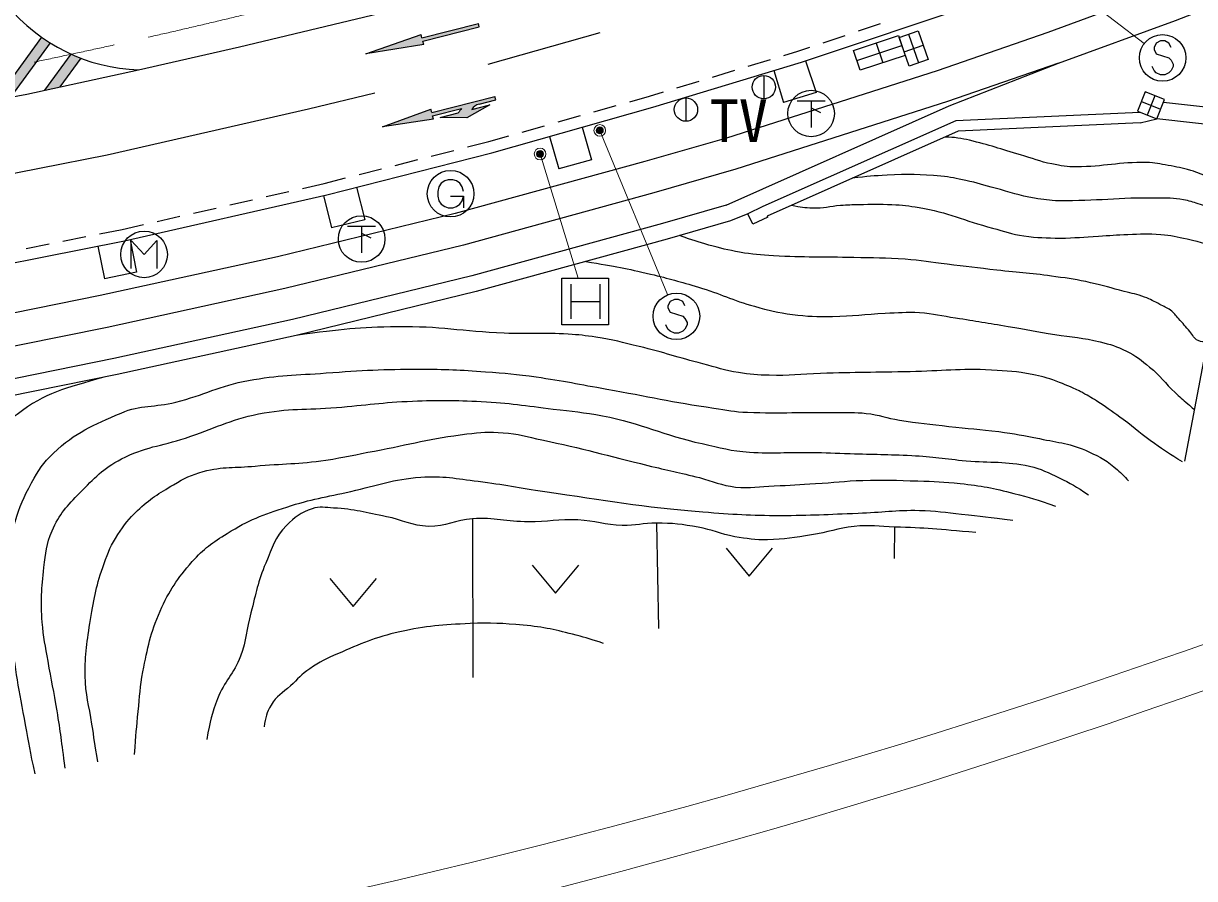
# Model space of a CAD drawing. Units: millimetres, scale not verified. Extents: x 40000 to 680000, y 20000 to 380000.
# Drawn here: x 444009 to 494290, y 235749 to 272493 of the extents above; entities that cross this region are included whole.
import ezdxf
from ezdxf.enums import TextEntityAlignment as Align

# ---------------------------------------------------------------- set-up
doc = ezdxf.new("R2010")
doc.units = ezdxf.units.MM
doc.header["$LTSCALE"] = 1000
doc.header["$PDMODE"] = 32
doc.header["$PDSIZE"] = 500
doc.linetypes.add('CHAIN', pattern=[18.5, 12, -1.5, 3.5, -1.5])
for name, color, linetype, lineweight in [('M-BGD', 7, 'Continuous', 25), ('M-BGD-EXST', 7, 'Continuous', 25), ('M-BMK', 2, 'CHAIN', 13), ('M-STR-HTXT', 7, 'Continuous', 13), ('M-STR-STRC', 7, 'Continuous', 25)]:
    doc.layers.add(name, color=color, linetype=linetype, lineweight=lineweight)
doc.layers.add('M-BMK-HTXT', color=7, linetype='Continuous')
doc.styles.add('ＭＳ ゴシック', font='')
doc.styles.get('ＭＳ ゴシック').set_extended_font_data('MS Gothic')

msp = doc.modelspace()

# ---------------------------------------------------------------- hatches: boundary and pattern name
at = {"layer": 'M-STR-STRC'}
for points in [[(458714, 271183), (461193, 271582), (461156, 271727), (463578, 272344), (463541, 272490), (461119, 271873), (461082, 272018)], [(442815, 269207), (443459, 269327), (445158, 271652, -0.01476), (444783, 271902)], [(444912, 269620), (445574, 269763), (446474, 270996, -0.01516), (446047, 271175)], [(461539, 268664), (461502, 268810), (459426, 268047), (461613, 268374), (461576, 268519), (462823, 268838, 0.06022), (462679, 268646), (461904, 268448), (463044, 268429), (464035, 268992), (463260, 268794, -0.20151), (463569, 269028), (464289, 269212), (464252, 269357)]]:
    msp.add_hatch(color=256, dxfattribs=at).paths.add_polyline_path(points)

# ---------------------------------------------------------------- linework, layer by layer
at = {"layer": 'M-BGD'}
for p, q in [((479859, 272169), (480808, 272485)), ((482014, 272025), (482444, 270793)), ((478342, 271662), (479290, 271979)), ((479793, 270904), (481726, 271540)), ((480619, 271649), (480900, 270795)), ((481818, 271265), (482641, 271552)), ((476660, 271119), (477257, 271300)), ((477257, 271300), (477773, 271472)), ((475129, 270655), (476086, 270945)), ((477589, 270884), (478045, 269518)), ((472066, 269726), (473023, 270016)), ((473597, 270190), (474554, 270481)), ((475797, 270255), (475797, 269255)), ((476227, 270465), (476644, 269088)), ((470895, 269371), (471492, 269552)), ((478045, 269518), (476644, 269088)), ((470041, 269129), (470895, 269371)), ((472453, 269288), (472453, 268288)), ((492006, 269135), (492832, 268803)), ((492586, 269384), (492252, 268553)), ((466962, 268258), (467924, 268530)), ((468501, 268693), (469463, 268966)), ((465422, 267822), (466384, 268094)), ((467996, 268031), (468393, 266629)), ((491958, 268223), (492665, 268387)), ((463991, 267417), (464845, 267658)), ((466595, 267634), (466990, 266240)), ((461520, 266788), (462489, 267035)), ((463070, 267183), (463991, 267417)), ((459969, 266394), (460938, 266640)), ((468393, 266629), (466990, 266240)), ((458419, 265999), (459388, 266246)), ((455992, 265406), (456917, 265617)), ((456917, 265617), (457837, 265851)), ((454432, 265050), (455407, 265272)), ((456887, 265093), (457238, 263712)), ((458311, 265456), (458667, 264058)), ((451312, 264338), (452287, 264561)), ((452872, 264694), (453847, 264917)), ((474174, 264678), (471451, 263891)), ((475754, 264620), (475108, 264313)), ((449752, 263982), (450727, 264205)), ((458667, 264058), (457238, 263712)), ((475323, 263862), (475108, 264313)), ((475968, 264168), (475323, 263862)), ((475968, 264168), (475937, 264209)), ((447273, 263447), (448242, 263638)), ((448242, 263638), (449167, 263849)), ((471451, 263891), (463264, 261648)), ((444134, 262827), (445115, 263020)), ((445704, 263137), (446685, 263330)), ((448588, 263196), (448862, 261806)), ((447206, 262924), (447483, 261522)), ((448862, 261806), (447483, 261522)), ((463264, 261648), (455562, 259771)), ((467131, 259546), (467131, 261546)), ((467131, 261546), (469131, 261546)), ((469131, 261546), (469131, 259546)), ((467506, 261296), (467506, 259796)), ((468756, 261296), (468756, 259796)), ((467506, 260546), (468756, 260546)), ((455562, 259771), (447891, 258096)), ((469131, 259546), (467131, 259546)), ((447891, 258096), (440870, 256672)), ((463296, 251212), (463309, 244389)), ((471188, 251024), (471274, 246500)), ((481413, 250853), (481387, 249495)), ((474174, 249944), (475174, 248744)), ((475174, 248744), (476174, 249944)), ((465850, 249217), (466850, 248017)), ((466850, 248017), (467850, 249217)), ((457171, 248637), (458171, 247437)), ((458171, 247437), (459171, 248637))]:
    msp.add_line(p, q, dxfattribs=at)
for points in [[(433809, 260423), (439528, 261407), (448347, 263149), (457034, 265131), (464120, 266934), (471035, 268891), (477409, 270824), (485091, 273388), (491656, 275725), (497043, 277750)], [(500104, 276744), (495661, 274936), (487993, 272108)], [(488452, 270785), (493468, 272621), (501405, 275707)], [(487993, 272108), (483242, 270459), (474193, 267569), (470691, 266556), (462551, 264326), (454923, 262467), (447310, 260804), (441717, 259670), (433462, 258227)], [(488452, 270785), (483685, 269131), (474601, 266229), (471070, 265208), (462902, 262970), (455238, 261103), (447598, 259434), (441977, 258294), (433703, 256848)], [(474174, 264678), (483755, 268949), (488452, 270785)], [(492957, 269114), (497600, 268592), (502870, 268137), (506705, 267949), (510555, 267883), (512480, 267964), (512511, 268190), (526748, 268766)], [(491937, 268672), (484036, 268313), (475754, 264620)], [(491958, 268223), (484141, 267868), (475937, 264209)], [(512511, 267215), (510565, 267133), (506681, 267199), (502820, 267388), (497526, 267846), (492667, 268392)], [(496080, 268008), (495792, 264371), (495649, 263111), (493861, 253689)], [(475108, 264313), (474368, 264006), (471641, 263217), (463440, 260970), (455720, 259089), (448035, 257411), (440948, 255973), (433794, 255827)]]:
    msp.add_lwpolyline(points, dxfattribs=at)
for points in [[(482426, 272168), (482855, 270936), (482032, 270649), (481603, 271882)], [(481866, 271113), (479933, 270477), (479652, 271331), (481585, 271967)], [(492999, 269218), (492173, 269550), (491839, 268719), (492665, 268387)]]:
    msp.add_lwpolyline(points, close=True, dxfattribs=at)
for centre in [(475797, 269755), (472453, 268788)]:
    msp.add_circle(centre, 500, dxfattribs=at)
for points, knots in [([(495871, 265377), (495427, 265624), (495298, 265701), (494912, 265868), (494610, 266000), (494440, 266079), (494124, 266172), (493752, 266283), (493537, 266327), (493154, 266392), (492795, 266453), (492595, 266516), (492230, 266521), (491054, 266535), (490401, 266333), (489224, 266330), (488806, 266328), (488572, 266373), (488161, 266453), (487625, 266557), (487343, 266693), (486817, 266844), (485961, 267090), (485492, 267271), (484623, 267471), (484431, 267515), (484323, 267539), (484128, 267566), (483909, 267597), (483829, 267599), (483563, 267610)], [0, 0, 0, 0, 1, 1, 1, 2, 2, 2, 3, 3, 3, 4, 4, 4, 5, 5, 5, 6, 6, 6, 7, 7, 7, 8, 8, 8, 9, 9, 9, 10, 10, 10, 10]), ([(495768, 264164), (495467, 264336), (495376, 264389), (495111, 264504), (494859, 264614), (494713, 264663), (494450, 264744), (494206, 264820), (494069, 264866), (493817, 264914), (493377, 264997), (493121, 264983), (492673, 264989), (491028, 265012), (490107, 264851), (488461, 264872), (488052, 264877), (487823, 264922), (487418, 264985), (486744, 265089), (486387, 265246), (485726, 265417), (485235, 265543), (484966, 265640), (484470, 265745), (484055, 265833), (483822, 265894), (483399, 265928), (482499, 266001), (481989, 266018), (481087, 265971), (480500, 265940), (480293, 265924), (479588, 265837)], [0, 0, 0, 0, 1, 1, 1, 2, 2, 2, 3, 3, 3, 4, 4, 4, 5, 5, 5, 6, 6, 6, 7, 7, 7, 8, 8, 8, 9, 9, 9, 10, 10, 10, 11, 11, 11, 11]), ([(476988, 264678), (477399, 264598), (477541, 264579), (477898, 264566), (478365, 264549), (478623, 264643), (479089, 264678), (479396, 264701), (479569, 264706), (479877, 264713), (480432, 264727), (480744, 264729), (481298, 264709), (481755, 264692), (482011, 264659), (482461, 264583), (483724, 264367), (484379, 264021), (485619, 263698), (486139, 263563), (486422, 263437), (486955, 263365), (487563, 263282), (487909, 263272), (488522, 263271), (489164, 263269), (489522, 263319), (490163, 263354), (490654, 263381), (490929, 263410), (491421, 263427), (491973, 263445), (492284, 263467), (492835, 263427), (493285, 263395), (493533, 263331), (493973, 263235), (494614, 263093), (494838, 262999), (495577, 262731)], [0, 0, 0, 0, 1, 1, 1, 2, 2, 2, 3, 3, 3, 4, 4, 4, 5, 5, 5, 6, 6, 6, 7, 7, 7, 8, 8, 8, 9, 9, 9, 10, 10, 10, 11, 11, 11, 12, 12, 12, 13, 13, 13, 13]), ([(494835, 258822), (494676, 258806), (494581, 258806), (494437, 258867), (494251, 258946), (494224, 259100), (494090, 259250), (493897, 259467), (493800, 259598), (493602, 259811), (493470, 259953), (493410, 260050), (493255, 260167), (493092, 260291), (492979, 260327), (492797, 260421), (492546, 260552), (492406, 260629), (492142, 260734), (491815, 260864), (491613, 260883), (491272, 260974), (490707, 261126), (490393, 261221), (489822, 261352), (489244, 261484), (488914, 261529), (488328, 261611), (487343, 261750), (486785, 261778), (485797, 261890), (484963, 261985), (484497, 262044), (483664, 262143), (482961, 262227), (482569, 262304), (481863, 262359), (481004, 262427), (480519, 262405), (479658, 262428), (478314, 262464), (477559, 262429), (476217, 262509), (475646, 262544), (475323, 262559), (474759, 262662), (474239, 262756), (473950, 262828), (473439, 262969), (472941, 263107), (472773, 263165), (472178, 263373)], [0, 0, 0, 0, 1, 1, 1, 2, 2, 2, 3, 3, 3, 4, 4, 4, 5, 5, 5, 6, 6, 6, 7, 7, 7, 8, 8, 8, 9, 9, 9, 10, 10, 10, 11, 11, 11, 12, 12, 12, 13, 13, 13, 14, 14, 14, 15, 15, 15, 16, 16, 16, 17, 17, 17, 17]), ([(468156, 262262), (469486, 262035), (469860, 261980), (470935, 261720), (471743, 261524), (472192, 261399), (472989, 261160), (473943, 260875), (474441, 260599), (475401, 260337), (476025, 260166), (476379, 260069), (477021, 259987), (477687, 259902), (478066, 259895), (478738, 259903), (479623, 259914), (480116, 260004), (481001, 260042), (481579, 260066), (481905, 260106), (482482, 260070), (483093, 260032), (483427, 259936), (484031, 259842), (484916, 259705), (485410, 259621), (486293, 259472), (487072, 259341), (487507, 259257), (488286, 259125), (489047, 258997), (489488, 259000), (490236, 258810), (490687, 258695), (490944, 258624), (491360, 258416), (491783, 258205), (491988, 258024), (492356, 257727), (492826, 257347), (493010, 257046), (493450, 256631), (493655, 256437), (493780, 256340), (493993, 256153), (494106, 256055), (494141, 256024), (494281, 255902)], [0, 0, 0, 0, 1, 1, 1, 2, 2, 2, 3, 3, 3, 4, 4, 4, 5, 5, 5, 6, 6, 6, 7, 7, 7, 8, 8, 8, 9, 9, 9, 10, 10, 10, 11, 11, 11, 12, 12, 12, 13, 13, 13, 14, 14, 14, 15, 15, 15, 16, 16, 16, 16]), ([(493764, 253654), (493186, 254011), (493024, 254115), (492567, 254436), (492026, 254817), (491761, 255082), (491229, 255475), (490825, 255774), (490593, 255933), (490175, 256211), (489914, 256385), (489758, 256468), (489485, 256622), (489428, 256654), (489397, 256674), (489338, 256701), (488957, 256878), (488741, 256972), (488349, 257121), (487956, 257271), (487723, 257323), (487311, 257408), (486639, 257546), (486251, 257560), (485567, 257597), (484206, 257672), (483441, 257554), (482079, 257527), (480577, 257497), (479735, 257494), (478233, 257453), (477373, 257430), (476892, 257345), (476032, 257372), (475512, 257389), (475218, 257403), (474704, 257489), (474098, 257590), (473771, 257712), (473176, 257866), (472106, 258142), (471520, 258348), (470447, 258609), (469726, 258785), (469323, 258897), (468590, 259012), (468127, 259084), (467865, 259110), (467397, 259139), (466324, 259204), (465720, 259135), (464646, 259180), (462860, 259255), (461865, 259484), (460078, 259458), (458370, 259433), (457742, 259355), (455720, 259089)], [0, 0, 0, 0, 1, 1, 1, 2, 2, 2, 3, 3, 3, 4, 4, 4, 5, 5, 5, 6, 6, 6, 7, 7, 7, 8, 8, 8, 9, 9, 9, 10, 10, 10, 11, 11, 11, 12, 12, 12, 13, 13, 13, 14, 14, 14, 15, 15, 15, 16, 16, 16, 17, 17, 17, 18, 18, 18, 19, 19, 19, 19]), ([(444507, 240247), (444299, 241259), (444250, 241528), (444101, 242352), (443827, 243860), (443643, 244704), (443504, 246230), (443389, 247488), (443322, 248203), (443404, 249464), (443445, 250098), (443499, 250455), (443656, 251071), (443832, 251762), (444025, 252125), (444359, 252754), (444649, 253299), (444852, 253598), (445297, 254026), (446248, 254941), (446992, 255222), (448200, 255752), (449056, 256128), (449641, 255988), (450548, 256217), (451783, 256529), (452419, 256925), (453673, 257151), (454959, 257384), (455700, 257380), (457004, 257473), (458572, 257585), (459453, 257639), (461025, 257639), (462129, 257639), (462748, 257607), (463848, 257528), (464698, 257467), (465174, 257420), (466018, 257303), (467209, 257137), (467868, 256988), (469053, 256782), (470849, 256468), (471843, 256221), (473649, 255965), (474215, 255884), (474530, 255804), (475101, 255784), (476582, 255734), (477412, 255797), (478893, 255778), (479401, 255771), (479688, 255791), (480193, 255737), (480758, 255677), (481059, 255539), (481620, 255445), (482444, 255308), (482912, 255273), (483743, 255177), (484580, 255080), (485054, 255067), (485889, 254953), (486573, 254860), (486955, 254793), (487630, 254651), (488466, 254476), (488967, 254447), (489744, 254092), (490261, 253854), (490552, 253692), (490976, 253313), (491172, 253137), (491251, 253067), (491451, 252835)], [0, 0, 0, 0, 1, 1, 1, 2, 2, 2, 3, 3, 3, 4, 4, 4, 5, 5, 5, 6, 6, 6, 7, 7, 7, 8, 8, 8, 9, 9, 9, 10, 10, 10, 11, 11, 11, 12, 12, 12, 13, 13, 13, 14, 14, 14, 15, 15, 15, 16, 16, 16, 17, 17, 17, 18, 18, 18, 19, 19, 19, 20, 20, 20, 21, 21, 21, 22, 22, 22, 23, 23, 23, 24, 24, 24, 25, 25, 25, 25]), ([(447458, 257294), (445757, 256780), (444989, 256663), (443739, 255696), (443056, 255167), (442569, 254916), (442143, 254164), (441584, 253177), (441332, 252555), (441149, 251436), (441026, 250684), (441095, 250248), (441088, 249486), (441078, 248447), (441022, 247862), (441105, 246827), (441177, 245937), (441244, 245440), (441405, 244562), (441619, 243390), (441864, 242757), (442052, 241581), (442160, 240901), (442196, 240667), (442285, 239834)], [0, 0, 0, 0, 1, 1, 1, 2, 2, 2, 3, 3, 3, 4, 4, 4, 5, 5, 5, 6, 6, 6, 7, 7, 7, 8, 8, 8, 8]), ([(445797, 240494), (445648, 241684), (445611, 242001), (445454, 242962), (445318, 243797), (445206, 244259), (445067, 245094), (444958, 245746), (444866, 246108), (444816, 246768), (444747, 247681), (444789, 248202), (444890, 249113), (444959, 249741), (444989, 250112), (445242, 250692), (445557, 251413), (445878, 251759), (446429, 252320), (447060, 252963), (447419, 253360), (448216, 253779), (449218, 254305), (449895, 254324), (450970, 254677), (452197, 255079), (452842, 255462), (454107, 255714), (455391, 255970), (456143, 255880), (457448, 255988), (458723, 256094), (459434, 256214), (460712, 256265), (461865, 256310), (462513, 256303), (463665, 256248), (464879, 256190), (465553, 256066), (466759, 255924), (467586, 255826), (468052, 255784), (468870, 255630), (470576, 255311), (471453, 254803), (473149, 254436), (473938, 254265), (474377, 254120), (475182, 254070), (476215, 254005), (476797, 254074), (477832, 254062), (478482, 254055), (478846, 254030), (479496, 254010), (480530, 253978), (481110, 253979), (482144, 253927), (483061, 253881), (483570, 253785), (484484, 253702), (485546, 253606), (486162, 253697), (487203, 253466), (487723, 253350), (487993, 253200), (488474, 252971), (488989, 252727), (489167, 252608), (489735, 252239)], [0, 0, 0, 0, 1, 1, 1, 2, 2, 2, 3, 3, 3, 4, 4, 4, 5, 5, 5, 6, 6, 6, 7, 7, 7, 8, 8, 8, 9, 9, 9, 10, 10, 10, 11, 11, 11, 12, 12, 12, 13, 13, 13, 14, 14, 14, 15, 15, 15, 16, 16, 16, 17, 17, 17, 18, 18, 18, 19, 19, 19, 20, 20, 20, 21, 21, 21, 22, 22, 22, 23, 23, 23, 23]), ([(447197, 240769), (447074, 241552), (447044, 241753), (446951, 242385), (446831, 243196), (446672, 243644), (446662, 244463), (446651, 245411), (446741, 245943), (446890, 246879), (447041, 247834), (447146, 248374), (447470, 249284), (447650, 249791), (447773, 250074), (448064, 250528), (448345, 250966), (448530, 251199), (448904, 251561), (449439, 252080), (449816, 252288), (450453, 252674), (450921, 252957), (451205, 253099), (451733, 253239), (452579, 253465), (453090, 253390), (453961, 253472), (455147, 253585), (455821, 253555), (456998, 253731), (457817, 253852), (458267, 253968), (459080, 254120), (460627, 254408), (461479, 254662), (463041, 254854), (463648, 254929), (463997, 254952), (464607, 254906), (465263, 254856), (465620, 254735), (466264, 254601), (468057, 254228), (469041, 253926), (470823, 253499), (471684, 253293), (472169, 253191), (473028, 252976), (473635, 252824), (473957, 252637), (474580, 252574), (475228, 252509), (475596, 252596), (476247, 252623), (476939, 252651), (477326, 252677), (478017, 252719), (478808, 252767), (479249, 252833), (480041, 252857), (480967, 252886), (481486, 252862), (482412, 252833), (483122, 252811), (483521, 252805), (484226, 252726), (485138, 252624), (485647, 252527), (486535, 252300), (487240, 252120), (487488, 252042), (488317, 251755)], [0, 0, 0, 0, 1, 1, 1, 2, 2, 2, 3, 3, 3, 4, 4, 4, 5, 5, 5, 6, 6, 6, 7, 7, 7, 8, 8, 8, 9, 9, 9, 10, 10, 10, 11, 11, 11, 12, 12, 12, 13, 13, 13, 14, 14, 14, 15, 15, 15, 16, 16, 16, 17, 17, 17, 18, 18, 18, 19, 19, 19, 20, 20, 20, 21, 21, 21, 22, 22, 22, 23, 23, 23, 24, 24, 24, 24]), ([(448784, 241087), (448847, 241975), (448863, 242210), (448936, 242928), (449005, 243597), (449012, 243978), (449141, 244638), (449345, 245675), (449449, 246275), (449879, 247240), (450282, 248144), (450606, 248622), (451258, 249367), (451755, 249935), (452120, 250182), (452760, 250582), (453687, 251162), (454281, 251374), (455320, 251714), (456370, 252057), (456989, 252142), (458067, 252385), (459233, 252648), (459873, 252907), (461064, 252998), (462028, 253070), (462573, 252933), (463532, 252819), (464656, 252686), (465275, 252533), (466396, 252376), (469043, 252006), (470519, 251717), (473183, 251507), (474480, 251405), (475209, 251351), (476510, 251352), (477813, 251354), (478543, 251402), (479845, 251450), (480872, 251487), (481446, 251591), (482474, 251569), (483184, 251554), (483579, 251483), (484286, 251412), (485150, 251324), (485430, 251285), (486493, 251144)], [0, 0, 0, 0, 1, 1, 1, 2, 2, 2, 3, 3, 3, 4, 4, 4, 5, 5, 5, 6, 6, 6, 7, 7, 7, 8, 8, 8, 9, 9, 9, 10, 10, 10, 11, 11, 11, 12, 12, 12, 13, 13, 13, 14, 14, 14, 15, 15, 15, 16, 16, 16, 16]), ([(484892, 250617), (483226, 250759), (482774, 250814), (481413, 250853), (480736, 250873), (480352, 250951), (479679, 250878), (478952, 250799), (478565, 250629), (477843, 250516), (477108, 250402), (476695, 250316), (475952, 250306), (475402, 250299), (475092, 250347), (474550, 250440), (473924, 250547), (473602, 250738), (472977, 250848), (472286, 250970), (471890, 251021), (471188, 251024), (470613, 251026), (470294, 250907), (469719, 250921), (468968, 250939), (468561, 251120), (467812, 251160), (466982, 251204), (466516, 251071), (465685, 251077), (464751, 251083), (464229, 251269), (463296, 251212), (462546, 251166), (462152, 250862), (461401, 250882), (460676, 250902), (460303, 251163), (459590, 251298), (458710, 251464), (458222, 251625), (457328, 251668), (456965, 251685), (456742, 251756), (456399, 251637), (455916, 251470), (455663, 251284), (455300, 250924), (454789, 250416), (454693, 249970), (454412, 249306), (454072, 248506), (454000, 248013), (453777, 247172), (453584, 246446), (453589, 246007), (453329, 245302), (453049, 244542), (452633, 244234), (452345, 243478), (452093, 242818), (452030, 242539), (451877, 241732)], [0, 0, 0, 0, 1, 1, 1, 2, 2, 2, 3, 3, 3, 4, 4, 4, 5, 5, 5, 6, 6, 6, 7, 7, 7, 8, 8, 8, 9, 9, 9, 10, 10, 10, 11, 11, 11, 12, 12, 12, 13, 13, 13, 14, 14, 14, 15, 15, 15, 16, 16, 16, 17, 17, 17, 18, 18, 18, 19, 19, 19, 20, 20, 20, 21, 21, 21, 21]), ([(468919, 245853), (468371, 246037), (468208, 246080), (467746, 246204), (466872, 246436), (466372, 246553), (465471, 246634), (464581, 246714), (464077, 246745), (463185, 246705), (461999, 246652), (461326, 246608), (460167, 246351), (459084, 246112), (458508, 245845), (457490, 245403), (457008, 245194), (456741, 245060), (456304, 244767), (455943, 244526), (455788, 244328), (455473, 244030), (455140, 243716), (454864, 243603), (454639, 243204), (454451, 242870), (454408, 242680), (454342, 242268)], [0, 0, 0, 0, 1, 1, 1, 2, 2, 2, 3, 3, 3, 4, 4, 4, 5, 5, 5, 6, 6, 6, 7, 7, 7, 8, 8, 8, 9, 9, 9, 9])]:
    msp.add_open_spline(points, degree=3, knots=knots, dxfattribs=at)
at = {"layer": 'M-BGD-EXST'}
for p, q in [((477228, 269171), (478428, 269171)), ((477828, 269171), (477828, 268021)), ((477828, 268871), (478228, 268671)), ((461949, 265625), (461849, 265475)), ((462099, 265725), (461949, 265625)), ((462249, 265775), (462099, 265725)), ((462449, 265775), (462249, 265775)), ((462599, 265725), (462449, 265775)), ((462749, 265625), (462599, 265725)), ((462849, 265475), (462749, 265625)), ((461849, 265475), (461799, 265275)), ((461799, 265275), (461799, 265075)), ((461799, 265075), (461849, 264875)), ((462349, 265075), (462899, 265075)), ((462899, 265275), (462849, 265475)), ((462849, 264875), (462899, 265075)), ((462899, 265075), (462899, 264575)), ((461849, 264875), (461949, 264725)), ((461949, 264725), (462099, 264625)), ((462099, 264625), (462249, 264575)), ((462249, 264575), (462449, 264575)), ((462449, 264575), (462599, 264625)), ((462599, 264625), (462749, 264725)), ((462749, 264725), (462849, 264875)), ((457929, 263780), (459129, 263780)), ((458529, 263780), (458529, 262630)), ((458529, 263480), (458929, 263280)), ((448639, 261968), (448639, 263168)), ((448639, 263168), (449189, 262568)), ((449189, 262568), (449739, 263168)), ((449739, 263168), (449739, 261968))]:
    msp.add_line(p, q, dxfattribs=at)
for centre in [(477828, 268621), (462349, 265175), (458529, 263230), (449189, 262568)]:
    msp.add_circle(centre, 1000, dxfattribs=at)
at = {"layer": 'M-BMK'}
msp.add_arc((383890, 560141), 295586, 275.62507, 291.45588, dxfattribs=at)
at = {"layer": 'M-STR-HTXT'}
for p, q in [((488822, 274170), (492121, 271624)), ((468811, 267755), (471661, 260840)), ((466235, 266739), (467826, 261543))]:
    msp.add_line(p, q, dxfattribs=at)
for centre, radius in [((468754, 267894), 150), ((468754, 267894), 120), ((468754, 267894), 90), ((468754, 267894), 60), ((468754, 267894), 30), ((468754, 267894), 20), ((466191, 266882), 150), ((466191, 266882), 120), ((466191, 266882), 90), ((466191, 266882), 60), ((466191, 266882), 30), ((466191, 266882), 20)]:
    msp.add_circle(centre, radius, dxfattribs=at)
for centre, radius, start, end in [((383263, 562124), 335358, 273.97721, 291.43167), ((384055, 555703), 330911, 273.91845, 292.5699)]:
    msp.add_arc(centre, radius, start, end, dxfattribs=at)
for p in [(468754, 267894), (466191, 266882)]:
    msp.add_point(p, dxfattribs=at)
at = {"layer": 'M-STR-STRC'}
for p, q in [((458714, 271183), (461082, 272018)), ((461119, 271873), (461082, 272018)), ((461119, 271873), (463541, 272490)), ((461156, 271727), (463578, 272344)), ((463578, 272344), (463541, 272490)), ((468759, 272084), (463948, 270722)), ((444783, 271902), (442815, 269207)), ((445158, 271652), (443459, 269327)), ((461193, 271582), (458714, 271183)), ((461193, 271582), (461156, 271727)), ((492645, 271646), (492554, 271464)), ((492827, 271737), (492645, 271646)), ((493009, 271737), (492827, 271737)), ((493191, 271646), (493009, 271737)), ((493282, 271464), (493191, 271646)), ((446047, 271175), (444912, 269620)), ((492554, 271464), (492554, 271373)), ((492554, 271373), (492645, 271191)), ((492645, 271191), (493191, 271010)), ((446474, 270996), (445574, 269763)), ((492554, 270464), (492464, 270646)), ((493191, 271010), (493282, 270919)), ((493282, 270919), (493373, 270737)), ((493373, 270646), (493282, 270464)), ((493373, 270737), (493373, 270646)), ((492645, 270373), (492554, 270464)), ((492827, 270282), (492645, 270373)), ((493009, 270282), (492827, 270282)), ((493191, 270373), (493009, 270282)), ((493282, 270464), (493191, 270373)), ((461539, 268664), (464252, 269357)), ((463569, 269028), (464289, 269212)), ((464289, 269212), (464252, 269357)), ((459426, 268047), (461502, 268810)), ((461539, 268664), (461502, 268810)), ((461576, 268519), (462823, 268838)), ((461613, 268374), (461576, 268519)), ((461904, 268448), (462679, 268646)), ((464035, 268992), (463044, 268429)), ((463260, 268794), (464035, 268992)), ((461613, 268374), (459426, 268047)), ((463044, 268429), (461904, 268448)), ((471773, 260544), (471682, 260362)), ((471955, 260635), (471773, 260544)), ((472136, 260635), (471955, 260635)), ((472318, 260544), (472136, 260635)), ((472409, 260362), (472318, 260544)), ((471682, 260362), (471682, 260271)), ((471682, 260271), (471773, 260089)), ((471773, 260089), (472318, 259908)), ((471682, 259362), (471591, 259544)), ((472318, 259908), (472409, 259817)), ((472409, 259817), (472500, 259635)), ((472500, 259544), (472409, 259362)), ((472500, 259635), (472500, 259544)), ((471773, 259271), (471682, 259362)), ((471955, 259180), (471773, 259271)), ((472136, 259180), (471955, 259180)), ((472318, 259271), (472136, 259180)), ((472409, 259362), (472318, 259271))]:
    msp.add_line(p, q, dxfattribs=at)
for points in [[(421620, 265805), (428740, 266818), (437425, 268208), (444151, 269455), (448956, 270496), (453289, 271490), (459332, 272928), (465944, 274723)], [(426686, 263187), (428729, 263456), (433179, 264144), (438880, 265125), (447607, 266848), (456251, 268821), (459097, 269511)]]:
    msp.add_lwpolyline(points, dxfattribs=at)
for centre in [(492918, 271010), (472045, 259908)]:
    msp.add_circle(centre, 1000, dxfattribs=at)
for centre, radius, start, end in [((449204, 278125), 7633, 219.348, 268.139), ((463693, 268544), 500, 104.3262, 149.8992), ((463544, 268144), 1000, 136.1146, 149.8992)]:
    msp.add_arc(centre, radius, start, end, dxfattribs=at)

# ---------------------------------------------------------------- texts
at = {"layer": 'M-BMK-HTXT', "style": 'ＭＳ ゴシック'}
msp.add_text('TV', height=1833, dxfattribs=at).set_placement((473475, 266844), align=Align.BOTTOM_LEFT)

doc.saveas('drawing.dxf')
